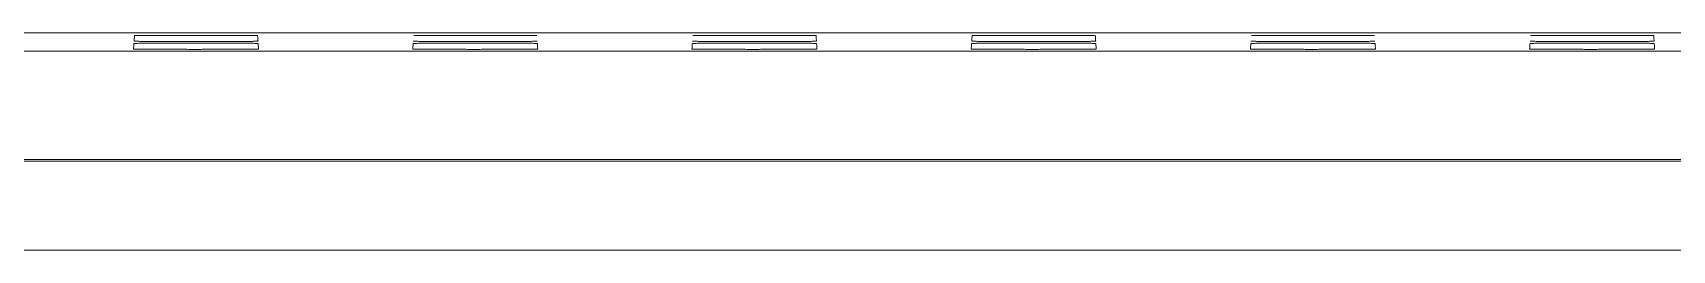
# Model space of a CAD drawing. Header units: millimetres. Extents: x -195 to 1349, y 148 to 750.
# Drawn here: x 1210.58 to 1237, y 305.44 to 308.95 of the extents above; entities that cross this region are included whole.
import ezdxf

# ---------------------------------------------------------------- set-up
doc = ezdxf.new("R2010")
doc.units = ezdxf.units.MM
doc.layers.add('4', color=7, linetype='CONTINUOUS', true_color=0xffffff)

msp = doc.modelspace()

# ---------------------------------------------------------------- linework, layer by layer
at = {"layer": '4', "color": 7, "linetype": 'Continuous', "lineweight": 18}
for p, q in [((1237.485, 308.649), (1175.44, 308.649)), ((1166.048, 306.874), (1246.876, 306.874)), ((1246.847, 306.903), (1166.078, 306.903)), ((1247.243, 305.438), (1165.682, 305.438))]:
    msp.add_line(p, q, dxfattribs=at)
for points, knots in [([(1175.639, 308.948), (1184.702, 308.948), (1193.764, 308.948), (1214.313, 308.948), (1225.799, 308.948), (1237.285, 308.948)], [0, 0, 0, 0, 0.441028, 0.441028, 1, 1, 1, 1]), ([(1212.214, 308.811), (1212.215, 308.824), (1212.216, 308.836), (1212.217, 308.857), (1212.218, 308.865), (1212.219, 308.883), (1212.22, 308.892), (1212.22, 308.901)], [0, 0, 0, 0, 0.406541, 0.406541, 0.703271, 0.703271, 1, 1, 1, 1]), ([(1212.22, 308.901), (1212.22, 308.901), (1212.227, 308.901), (1212.246, 308.902), (1212.253, 308.902), (1212.272, 308.902), (1212.283, 308.902), (1212.308, 308.903), (1212.336, 308.903), (1212.369, 308.903), (1212.396, 308.904), (1212.406, 308.904), (1212.425, 308.904), (1212.435, 308.904), (1212.466, 308.904), (1212.488, 308.904), (1212.557, 308.905), (1212.607, 308.905), (1212.674, 308.905), (1212.688, 308.905), (1212.716, 308.905), (1212.73, 308.905), (1212.773, 308.905), (1212.802, 308.905), (1212.862, 308.905), (1212.893, 308.906), (1212.939, 308.906), (1212.955, 308.906), (1212.986, 308.906), (1213.002, 308.906), (1213.05, 308.906), (1213.115, 308.906), (1213.179, 308.906), (1213.244, 308.906), (1213.276, 308.906), (1213.325, 308.906), (1213.341, 308.906), (1213.374, 308.906), (1213.454, 308.906), (1213.531, 308.906), (1213.606, 308.905), (1213.621, 308.905), (1213.65, 308.905), (1213.665, 308.905), (1213.708, 308.905), (1213.736, 308.905), (1213.817, 308.905), (1213.867, 308.905), (1213.925, 308.904), (1213.936, 308.904), (1213.958, 308.904), (1213.968, 308.904), (1213.999, 308.904), (1214.019, 308.904), (1214.055, 308.903), (1214.071, 308.903), (1214.102, 308.903), (1214.116, 308.903), (1214.141, 308.902), (1214.163, 308.902), (1214.179, 308.902), (1214.191, 308.901), (1214.196, 308.901), (1214.203, 308.901), (1214.204, 308.901), (1214.204, 308.901)], [0, 0, 0, 0, 0.0625, 0.0625, 0.09375, 0.09375, 0.125, 0.125, 0.15625, 0.1875, 0.1875, 0.203125, 0.203125, 0.21875, 0.21875, 0.25, 0.25, 0.3125, 0.3125, 0.328125, 0.328125, 0.34375, 0.34375, 0.375, 0.375, 0.40625, 0.40625, 0.421875, 0.421875, 0.4375, 0.4375, 0.46875, 0.5, 0.5, 0.53125, 0.53125, 0.546875, 0.546875, 0.5625, 0.625, 0.625, 0.640625, 0.640625, 0.65625, 0.65625, 0.6875, 0.6875, 0.75, 0.75, 0.765625, 0.765625, 0.78125, 0.78125, 0.8125, 0.8125, 0.84375, 0.84375, 0.875, 0.875, 0.90625, 0.9375, 0.9375, 0.96875, 0.96875, 1, 1, 1, 1]), ([(1214.211, 308.811), (1214.21, 308.824), (1214.209, 308.836), (1214.207, 308.857), (1214.207, 308.865), (1214.206, 308.883), (1214.205, 308.892), (1214.204, 308.901)], [0, 0, 0, 0, 0.406541, 0.406541, 0.703271, 0.703271, 1, 1, 1, 1]), ([(1216.72, 308.901), (1216.72, 308.901), (1216.727, 308.901), (1216.746, 308.902), (1216.753, 308.902), (1216.772, 308.902), (1216.783, 308.902), (1216.808, 308.903), (1216.836, 308.903), (1216.869, 308.903), (1216.896, 308.904), (1216.906, 308.904), (1216.925, 308.904), (1216.935, 308.904), (1216.966, 308.904), (1216.988, 308.904), (1217.057, 308.905), (1217.107, 308.905), (1217.174, 308.905), (1217.188, 308.905), (1217.216, 308.905), (1217.23, 308.905), (1217.273, 308.905), (1217.302, 308.905), (1217.362, 308.905), (1217.393, 308.906), (1217.439, 308.906), (1217.455, 308.906), (1217.486, 308.906), (1217.502, 308.906), (1217.55, 308.906), (1217.615, 308.906), (1217.679, 308.906), (1217.744, 308.906), (1217.776, 308.906), (1217.825, 308.906), (1217.841, 308.906), (1217.874, 308.906), (1217.954, 308.906), (1218.031, 308.906), (1218.106, 308.905), (1218.121, 308.905), (1218.15, 308.905), (1218.165, 308.905), (1218.208, 308.905), (1218.236, 308.905), (1218.317, 308.905), (1218.367, 308.905), (1218.425, 308.904), (1218.436, 308.904), (1218.458, 308.904), (1218.468, 308.904), (1218.499, 308.904), (1218.519, 308.904), (1218.555, 308.903), (1218.571, 308.903), (1218.602, 308.903), (1218.616, 308.903), (1218.641, 308.902), (1218.663, 308.902), (1218.679, 308.902), (1218.691, 308.901), (1218.696, 308.901), (1218.703, 308.901), (1218.704, 308.901), (1218.704, 308.901)], [0, 0, 0, 0, 0.0625, 0.0625, 0.09375, 0.09375, 0.125, 0.125, 0.15625, 0.1875, 0.1875, 0.203125, 0.203125, 0.21875, 0.21875, 0.25, 0.25, 0.3125, 0.3125, 0.328125, 0.328125, 0.34375, 0.34375, 0.375, 0.375, 0.40625, 0.40625, 0.421875, 0.421875, 0.4375, 0.4375, 0.46875, 0.5, 0.5, 0.53125, 0.53125, 0.546875, 0.546875, 0.5625, 0.625, 0.625, 0.640625, 0.640625, 0.65625, 0.65625, 0.6875, 0.6875, 0.75, 0.75, 0.765625, 0.765625, 0.78125, 0.78125, 0.8125, 0.8125, 0.84375, 0.84375, 0.875, 0.875, 0.90625, 0.9375, 0.9375, 0.96875, 0.96875, 1, 1, 1, 1]), ([(1221.22, 308.901), (1221.22, 308.901), (1221.227, 308.901), (1221.246, 308.902), (1221.253, 308.902), (1221.272, 308.902), (1221.283, 308.902), (1221.308, 308.903), (1221.336, 308.903), (1221.369, 308.903), (1221.396, 308.904), (1221.406, 308.904), (1221.425, 308.904), (1221.435, 308.904), (1221.466, 308.904), (1221.488, 308.904), (1221.557, 308.905), (1221.607, 308.905), (1221.674, 308.905), (1221.688, 308.905), (1221.716, 308.905), (1221.73, 308.905), (1221.773, 308.905), (1221.802, 308.905), (1221.862, 308.905), (1221.893, 308.906), (1221.939, 308.906), (1221.955, 308.906), (1221.986, 308.906), (1222.002, 308.906), (1222.05, 308.906), (1222.115, 308.906), (1222.179, 308.906), (1222.244, 308.906), (1222.276, 308.906), (1222.325, 308.906), (1222.341, 308.906), (1222.374, 308.906), (1222.454, 308.906), (1222.531, 308.906), (1222.606, 308.905), (1222.621, 308.905), (1222.65, 308.905), (1222.665, 308.905), (1222.708, 308.905), (1222.736, 308.905), (1222.817, 308.905), (1222.867, 308.905), (1222.925, 308.904), (1222.936, 308.904), (1222.958, 308.904), (1222.968, 308.904), (1222.999, 308.904), (1223.019, 308.904), (1223.055, 308.903), (1223.071, 308.903), (1223.102, 308.903), (1223.116, 308.903), (1223.141, 308.902), (1223.163, 308.902), (1223.179, 308.902), (1223.191, 308.901), (1223.196, 308.901), (1223.203, 308.901), (1223.204, 308.901), (1223.204, 308.901)], [0, 0, 0, 0, 0.0625, 0.0625, 0.09375, 0.09375, 0.125, 0.125, 0.15625, 0.1875, 0.1875, 0.203125, 0.203125, 0.21875, 0.21875, 0.25, 0.25, 0.3125, 0.3125, 0.328125, 0.328125, 0.34375, 0.34375, 0.375, 0.375, 0.40625, 0.40625, 0.421875, 0.421875, 0.4375, 0.4375, 0.46875, 0.5, 0.5, 0.53125, 0.53125, 0.546875, 0.546875, 0.5625, 0.625, 0.625, 0.640625, 0.640625, 0.65625, 0.65625, 0.6875, 0.6875, 0.75, 0.75, 0.765625, 0.765625, 0.78125, 0.78125, 0.8125, 0.8125, 0.84375, 0.84375, 0.875, 0.875, 0.90625, 0.9375, 0.9375, 0.96875, 0.96875, 1, 1, 1, 1]), ([(1223.211, 308.811), (1223.21, 308.824), (1223.209, 308.836), (1223.207, 308.857), (1223.207, 308.865), (1223.206, 308.883), (1223.205, 308.892), (1223.204, 308.901)], [0, 0, 0, 0, 0.406541, 0.406541, 0.703271, 0.703271, 1, 1, 1, 1]), ([(1225.714, 308.811), (1225.715, 308.824), (1225.716, 308.836), (1225.717, 308.857), (1225.718, 308.865), (1225.719, 308.883), (1225.72, 308.892), (1225.72, 308.901)], [0, 0, 0, 0, 0.406541, 0.406541, 0.703271, 0.703271, 1, 1, 1, 1]), ([(1225.72, 308.901), (1225.72, 308.901), (1225.727, 308.901), (1225.746, 308.902), (1225.753, 308.902), (1225.772, 308.902), (1225.783, 308.902), (1225.808, 308.903), (1225.836, 308.903), (1225.869, 308.903), (1225.896, 308.904), (1225.906, 308.904), (1225.925, 308.904), (1225.935, 308.904), (1225.966, 308.904), (1225.988, 308.904), (1226.057, 308.905), (1226.107, 308.905), (1226.174, 308.905), (1226.188, 308.905), (1226.216, 308.905), (1226.23, 308.905), (1226.273, 308.905), (1226.302, 308.905), (1226.362, 308.905), (1226.393, 308.906), (1226.439, 308.906), (1226.455, 308.906), (1226.486, 308.906), (1226.502, 308.906), (1226.55, 308.906), (1226.615, 308.906), (1226.679, 308.906), (1226.744, 308.906), (1226.776, 308.906), (1226.825, 308.906), (1226.841, 308.906), (1226.874, 308.906), (1226.954, 308.906), (1227.031, 308.906), (1227.106, 308.905), (1227.121, 308.905), (1227.15, 308.905), (1227.165, 308.905), (1227.208, 308.905), (1227.236, 308.905), (1227.317, 308.905), (1227.367, 308.905), (1227.425, 308.904), (1227.436, 308.904), (1227.458, 308.904), (1227.468, 308.904), (1227.499, 308.904), (1227.519, 308.904), (1227.555, 308.903), (1227.571, 308.903), (1227.602, 308.903), (1227.616, 308.903), (1227.641, 308.902), (1227.663, 308.902), (1227.679, 308.902), (1227.691, 308.901), (1227.696, 308.901), (1227.703, 308.901), (1227.704, 308.901), (1227.704, 308.901)], [0, 0, 0, 0, 0.0625, 0.0625, 0.09375, 0.09375, 0.125, 0.125, 0.15625, 0.1875, 0.1875, 0.203125, 0.203125, 0.21875, 0.21875, 0.25, 0.25, 0.3125, 0.3125, 0.328125, 0.328125, 0.34375, 0.34375, 0.375, 0.375, 0.40625, 0.40625, 0.421875, 0.421875, 0.4375, 0.4375, 0.46875, 0.5, 0.5, 0.53125, 0.53125, 0.546875, 0.546875, 0.5625, 0.625, 0.625, 0.640625, 0.640625, 0.65625, 0.65625, 0.6875, 0.6875, 0.75, 0.75, 0.765625, 0.765625, 0.78125, 0.78125, 0.8125, 0.8125, 0.84375, 0.84375, 0.875, 0.875, 0.90625, 0.9375, 0.9375, 0.96875, 0.96875, 1, 1, 1, 1]), ([(1227.711, 308.811), (1227.71, 308.824), (1227.709, 308.836), (1227.707, 308.857), (1227.707, 308.865), (1227.706, 308.883), (1227.705, 308.892), (1227.704, 308.901)], [0, 0, 0, 0, 0.406541, 0.406541, 0.703271, 0.703271, 1, 1, 1, 1]), ([(1230.22, 308.901), (1230.22, 308.901), (1230.227, 308.901), (1230.246, 308.902), (1230.253, 308.902), (1230.272, 308.902), (1230.283, 308.902), (1230.308, 308.903), (1230.336, 308.903), (1230.369, 308.903), (1230.396, 308.904), (1230.406, 308.904), (1230.425, 308.904), (1230.435, 308.904), (1230.466, 308.904), (1230.488, 308.904), (1230.557, 308.905), (1230.607, 308.905), (1230.674, 308.905), (1230.688, 308.905), (1230.716, 308.905), (1230.73, 308.905), (1230.773, 308.905), (1230.802, 308.905), (1230.862, 308.905), (1230.893, 308.906), (1230.939, 308.906), (1230.955, 308.906), (1230.986, 308.906), (1231.002, 308.906), (1231.05, 308.906), (1231.115, 308.906), (1231.179, 308.906), (1231.244, 308.906), (1231.276, 308.906), (1231.325, 308.906), (1231.341, 308.906), (1231.374, 308.906), (1231.454, 308.906), (1231.531, 308.906), (1231.606, 308.905), (1231.621, 308.905), (1231.65, 308.905), (1231.665, 308.905), (1231.708, 308.905), (1231.736, 308.905), (1231.817, 308.905), (1231.867, 308.905), (1231.925, 308.904), (1231.936, 308.904), (1231.958, 308.904), (1231.968, 308.904), (1231.999, 308.904), (1232.019, 308.904), (1232.055, 308.903), (1232.071, 308.903), (1232.102, 308.903), (1232.116, 308.903), (1232.141, 308.902), (1232.163, 308.902), (1232.179, 308.902), (1232.191, 308.901), (1232.196, 308.901), (1232.203, 308.901), (1232.204, 308.901), (1232.204, 308.901)], [0, 0, 0, 0, 0.0625, 0.0625, 0.09375, 0.09375, 0.125, 0.125, 0.15625, 0.1875, 0.1875, 0.203125, 0.203125, 0.21875, 0.21875, 0.25, 0.25, 0.3125, 0.3125, 0.328125, 0.328125, 0.34375, 0.34375, 0.375, 0.375, 0.40625, 0.40625, 0.421875, 0.421875, 0.4375, 0.4375, 0.46875, 0.5, 0.5, 0.53125, 0.53125, 0.546875, 0.546875, 0.5625, 0.625, 0.625, 0.640625, 0.640625, 0.65625, 0.65625, 0.6875, 0.6875, 0.75, 0.75, 0.765625, 0.765625, 0.78125, 0.78125, 0.8125, 0.8125, 0.84375, 0.84375, 0.875, 0.875, 0.90625, 0.9375, 0.9375, 0.96875, 0.96875, 1, 1, 1, 1]), ([(1234.72, 308.901), (1234.72, 308.901), (1234.727, 308.901), (1234.746, 308.902), (1234.753, 308.902), (1234.772, 308.902), (1234.783, 308.902), (1234.808, 308.903), (1234.836, 308.903), (1234.869, 308.903), (1234.896, 308.904), (1234.906, 308.904), (1234.925, 308.904), (1234.935, 308.904), (1234.966, 308.904), (1234.988, 308.904), (1235.057, 308.905), (1235.107, 308.905), (1235.174, 308.905), (1235.188, 308.905), (1235.216, 308.905), (1235.23, 308.905), (1235.273, 308.905), (1235.302, 308.905), (1235.362, 308.905), (1235.393, 308.906), (1235.439, 308.906), (1235.455, 308.906), (1235.486, 308.906), (1235.502, 308.906), (1235.55, 308.906), (1235.615, 308.906), (1235.679, 308.906), (1235.744, 308.906), (1235.776, 308.906), (1235.825, 308.906), (1235.841, 308.906), (1235.874, 308.906), (1235.954, 308.906), (1236.031, 308.906), (1236.106, 308.905), (1236.121, 308.905), (1236.15, 308.905), (1236.165, 308.905), (1236.208, 308.905), (1236.236, 308.905), (1236.317, 308.905), (1236.367, 308.905), (1236.425, 308.904), (1236.436, 308.904), (1236.458, 308.904), (1236.468, 308.904), (1236.499, 308.904), (1236.519, 308.904), (1236.555, 308.903), (1236.571, 308.903), (1236.602, 308.903), (1236.616, 308.903), (1236.641, 308.902), (1236.663, 308.902), (1236.679, 308.902), (1236.691, 308.901), (1236.696, 308.901), (1236.703, 308.901), (1236.704, 308.901), (1236.704, 308.901)], [0, 0, 0, 0, 0.0625, 0.0625, 0.09375, 0.09375, 0.125, 0.125, 0.15625, 0.1875, 0.1875, 0.203125, 0.203125, 0.21875, 0.21875, 0.25, 0.25, 0.3125, 0.3125, 0.328125, 0.328125, 0.34375, 0.34375, 0.375, 0.375, 0.40625, 0.40625, 0.421875, 0.421875, 0.4375, 0.4375, 0.46875, 0.5, 0.5, 0.53125, 0.53125, 0.546875, 0.546875, 0.5625, 0.625, 0.625, 0.640625, 0.640625, 0.65625, 0.65625, 0.6875, 0.6875, 0.75, 0.75, 0.765625, 0.765625, 0.78125, 0.78125, 0.8125, 0.8125, 0.84375, 0.84375, 0.875, 0.875, 0.90625, 0.9375, 0.9375, 0.96875, 0.96875, 1, 1, 1, 1]), ([(1236.711, 308.811), (1236.71, 308.824), (1236.709, 308.836), (1236.707, 308.857), (1236.707, 308.865), (1236.706, 308.883), (1236.705, 308.892), (1236.704, 308.901)], [0, 0, 0, 0, 0.406541, 0.406541, 0.703271, 0.703271, 1, 1, 1, 1]), ([(1212.205, 308.686), (1212.206, 308.699), (1212.207, 308.712), (1212.209, 308.735), (1212.209, 308.744), (1212.21, 308.76), (1212.211, 308.768), (1212.211, 308.775)], [0, 0, 0, 0, 0.448295, 0.448295, 0.75351, 0.75351, 1, 1, 1, 1]), ([(1214.219, 308.686), (1214.219, 308.685), (1214.213, 308.685), (1214.194, 308.685), (1214.186, 308.684), (1214.172, 308.684), (1214.166, 308.684), (1214.155, 308.684), (1214.149, 308.684), (1214.13, 308.684), (1214.102, 308.683), (1214.068, 308.683), (1214.041, 308.683), (1214.032, 308.683), (1214.012, 308.683), (1214.002, 308.682), (1213.97, 308.682), (1213.948, 308.682), (1213.878, 308.682), (1213.828, 308.682), (1213.759, 308.681), (1213.745, 308.681), (1213.716, 308.681), (1213.702, 308.681), (1213.658, 308.681), (1213.629, 308.681), (1213.568, 308.681), (1213.537, 308.681), (1213.49, 308.681), (1213.474, 308.681), (1213.442, 308.681), (1213.426, 308.681), (1213.377, 308.681), (1213.312, 308.68), (1213.246, 308.68), (1213.18, 308.68), (1213.147, 308.68), (1213.098, 308.68), (1213.081, 308.68), (1213.049, 308.681), (1212.967, 308.681), (1212.889, 308.681), (1212.813, 308.681), (1212.797, 308.681), (1212.767, 308.681), (1212.753, 308.681), (1212.709, 308.681), (1212.681, 308.681), (1212.599, 308.682), (1212.548, 308.682), (1212.489, 308.682), (1212.478, 308.682), (1212.455, 308.682), (1212.445, 308.682), (1212.413, 308.683), (1212.394, 308.683), (1212.357, 308.683), (1212.34, 308.683), (1212.309, 308.683), (1212.295, 308.684), (1212.269, 308.684), (1212.247, 308.684), (1212.231, 308.685), (1212.218, 308.685), (1212.213, 308.685), (1212.207, 308.685), (1212.205, 308.686), (1212.205, 308.686)], [0, 0, 0, 0, 0.0625, 0.0625, 0.09375, 0.09375, 0.109375, 0.109375, 0.125, 0.125, 0.15625, 0.1875, 0.1875, 0.203125, 0.203125, 0.21875, 0.21875, 0.25, 0.25, 0.3125, 0.3125, 0.328125, 0.328125, 0.34375, 0.34375, 0.375, 0.375, 0.40625, 0.40625, 0.421875, 0.421875, 0.4375, 0.4375, 0.46875, 0.5, 0.5, 0.53125, 0.53125, 0.546875, 0.546875, 0.5625, 0.625, 0.625, 0.640625, 0.640625, 0.65625, 0.65625, 0.6875, 0.6875, 0.75, 0.75, 0.765625, 0.765625, 0.78125, 0.78125, 0.8125, 0.8125, 0.84375, 0.84375, 0.875, 0.875, 0.90625, 0.9375, 0.9375, 0.96875, 0.96875, 1, 1, 1, 1]), ([(1212.211, 308.775), (1212.212, 308.775), (1212.218, 308.776), (1212.237, 308.776), (1212.245, 308.776), (1212.264, 308.777), (1212.275, 308.777), (1212.3, 308.777), (1212.328, 308.777), (1212.362, 308.778), (1212.389, 308.778), (1212.398, 308.778), (1212.418, 308.778), (1212.428, 308.778), (1212.46, 308.778), (1212.482, 308.778), (1212.551, 308.779), (1212.601, 308.779), (1212.669, 308.779), (1212.683, 308.779), (1212.712, 308.779), (1212.726, 308.779), (1212.769, 308.78), (1212.799, 308.78), (1212.859, 308.78), (1212.89, 308.78), (1212.937, 308.78), (1212.952, 308.78), (1212.984, 308.78), (1213.001, 308.78), (1213.049, 308.78), (1213.114, 308.78), (1213.179, 308.78), (1213.244, 308.78), (1213.277, 308.78), (1213.326, 308.78), (1213.342, 308.78), (1213.375, 308.78), (1213.456, 308.78), (1213.534, 308.78), (1213.609, 308.78), (1213.624, 308.78), (1213.654, 308.78), (1213.669, 308.78), (1213.713, 308.779), (1213.741, 308.779), (1213.822, 308.779), (1213.873, 308.779), (1213.931, 308.779), (1213.942, 308.778), (1213.964, 308.778), (1213.975, 308.778), (1214.006, 308.778), (1214.026, 308.778), (1214.062, 308.778), (1214.079, 308.778), (1214.11, 308.777), (1214.124, 308.777), (1214.149, 308.777), (1214.171, 308.776), (1214.187, 308.776), (1214.2, 308.776), (1214.205, 308.776), (1214.212, 308.775), (1214.213, 308.775), (1214.213, 308.775)], [0, 0, 0, 0, 0.0625, 0.0625, 0.09375, 0.09375, 0.125, 0.125, 0.15625, 0.1875, 0.1875, 0.203125, 0.203125, 0.21875, 0.21875, 0.25, 0.25, 0.3125, 0.3125, 0.328125, 0.328125, 0.34375, 0.34375, 0.375, 0.375, 0.40625, 0.40625, 0.421875, 0.421875, 0.4375, 0.4375, 0.46875, 0.5, 0.5, 0.53125, 0.53125, 0.546875, 0.546875, 0.5625, 0.625, 0.625, 0.640625, 0.640625, 0.65625, 0.65625, 0.6875, 0.6875, 0.75, 0.75, 0.765625, 0.765625, 0.78125, 0.78125, 0.8125, 0.8125, 0.84375, 0.84375, 0.875, 0.875, 0.90625, 0.9375, 0.9375, 0.96875, 0.96875, 1, 1, 1, 1]), ([(1214.211, 308.811), (1214.211, 308.811), (1214.204, 308.811), (1214.185, 308.81), (1214.177, 308.81), (1214.163, 308.81), (1214.158, 308.81), (1214.147, 308.81), (1214.141, 308.81), (1214.122, 308.809), (1214.094, 308.809), (1214.061, 308.809), (1214.034, 308.808), (1214.024, 308.808), (1214.005, 308.808), (1213.995, 308.808), (1213.963, 308.808), (1213.941, 308.808), (1213.872, 308.807), (1213.822, 308.807), (1213.754, 308.807), (1213.74, 308.807), (1213.712, 308.807), (1213.698, 308.807), (1213.654, 308.807), (1213.625, 308.807), (1213.565, 308.807), (1213.534, 308.806), (1213.487, 308.806), (1213.472, 308.806), (1213.44, 308.806), (1213.424, 308.806), (1213.375, 308.806), (1213.311, 308.806), (1213.246, 308.806), (1213.181, 308.806), (1213.148, 308.806), (1213.099, 308.806), (1213.083, 308.806), (1213.05, 308.806), (1212.969, 308.806), (1212.892, 308.806), (1212.816, 308.807), (1212.801, 308.807), (1212.771, 308.807), (1212.757, 308.807), (1212.713, 308.807), (1212.685, 308.807), (1212.604, 308.807), (1212.554, 308.807), (1212.495, 308.808), (1212.484, 308.808), (1212.462, 308.808), (1212.451, 308.808), (1212.42, 308.808), (1212.401, 308.808), (1212.365, 308.809), (1212.348, 308.809), (1212.317, 308.809), (1212.303, 308.809), (1212.278, 308.81), (1212.256, 308.81), (1212.24, 308.81), (1212.227, 308.811), (1212.222, 308.811), (1212.216, 308.811), (1212.214, 308.811), (1212.214, 308.811)], [0, 0, 0, 0, 0.0625, 0.0625, 0.09375, 0.09375, 0.109375, 0.109375, 0.125, 0.125, 0.15625, 0.1875, 0.1875, 0.203125, 0.203125, 0.21875, 0.21875, 0.25, 0.25, 0.3125, 0.3125, 0.328125, 0.328125, 0.34375, 0.34375, 0.375, 0.375, 0.40625, 0.40625, 0.421875, 0.421875, 0.4375, 0.4375, 0.46875, 0.5, 0.5, 0.53125, 0.53125, 0.546875, 0.546875, 0.5625, 0.625, 0.625, 0.640625, 0.640625, 0.65625, 0.65625, 0.6875, 0.6875, 0.75, 0.75, 0.765625, 0.765625, 0.78125, 0.78125, 0.8125, 0.8125, 0.84375, 0.84375, 0.875, 0.875, 0.90625, 0.9375, 0.9375, 0.96875, 0.96875, 1, 1, 1, 1]), ([(1214.219, 308.686), (1214.218, 308.699), (1214.218, 308.712), (1214.216, 308.735), (1214.215, 308.744), (1214.214, 308.76), (1214.214, 308.768), (1214.213, 308.775)], [0, 0, 0, 0, 0.448296, 0.448296, 0.75351, 0.75351, 1, 1, 1, 1]), ([(1216.705, 308.686), (1216.706, 308.699), (1216.707, 308.712), (1216.709, 308.735), (1216.709, 308.744), (1216.71, 308.76), (1216.711, 308.768), (1216.711, 308.775)], [0, 0, 0, 0, 0.448295, 0.448295, 0.75351, 0.75351, 1, 1, 1, 1]), ([(1218.719, 308.686), (1218.719, 308.685), (1218.713, 308.685), (1218.694, 308.685), (1218.686, 308.684), (1218.672, 308.684), (1218.666, 308.684), (1218.655, 308.684), (1218.649, 308.684), (1218.63, 308.684), (1218.602, 308.683), (1218.568, 308.683), (1218.541, 308.683), (1218.532, 308.683), (1218.512, 308.683), (1218.502, 308.682), (1218.47, 308.682), (1218.448, 308.682), (1218.378, 308.682), (1218.328, 308.682), (1218.259, 308.681), (1218.245, 308.681), (1218.216, 308.681), (1218.202, 308.681), (1218.158, 308.681), (1218.129, 308.681), (1218.068, 308.681), (1218.037, 308.681), (1217.99, 308.681), (1217.974, 308.681), (1217.942, 308.681), (1217.926, 308.681), (1217.877, 308.681), (1217.812, 308.68), (1217.746, 308.68), (1217.68, 308.68), (1217.647, 308.68), (1217.598, 308.68), (1217.581, 308.68), (1217.549, 308.681), (1217.467, 308.681), (1217.389, 308.681), (1217.313, 308.681), (1217.297, 308.681), (1217.267, 308.681), (1217.253, 308.681), (1217.209, 308.681), (1217.181, 308.681), (1217.099, 308.682), (1217.048, 308.682), (1216.989, 308.682), (1216.978, 308.682), (1216.955, 308.682), (1216.945, 308.682), (1216.913, 308.683), (1216.894, 308.683), (1216.857, 308.683), (1216.84, 308.683), (1216.809, 308.683), (1216.795, 308.684), (1216.769, 308.684), (1216.747, 308.684), (1216.731, 308.685), (1216.718, 308.685), (1216.713, 308.685), (1216.707, 308.685), (1216.705, 308.686), (1216.705, 308.686)], [0, 0, 0, 0, 0.0625, 0.0625, 0.09375, 0.09375, 0.109375, 0.109375, 0.125, 0.125, 0.15625, 0.1875, 0.1875, 0.203125, 0.203125, 0.21875, 0.21875, 0.25, 0.25, 0.3125, 0.3125, 0.328125, 0.328125, 0.34375, 0.34375, 0.375, 0.375, 0.40625, 0.40625, 0.421875, 0.421875, 0.4375, 0.4375, 0.46875, 0.5, 0.5, 0.53125, 0.53125, 0.546875, 0.546875, 0.5625, 0.625, 0.625, 0.640625, 0.640625, 0.65625, 0.65625, 0.6875, 0.6875, 0.75, 0.75, 0.765625, 0.765625, 0.78125, 0.78125, 0.8125, 0.8125, 0.84375, 0.84375, 0.875, 0.875, 0.90625, 0.9375, 0.9375, 0.96875, 0.96875, 1, 1, 1, 1]), ([(1216.711, 308.775), (1216.712, 308.775), (1216.718, 308.776), (1216.737, 308.776), (1216.745, 308.776), (1216.764, 308.777), (1216.775, 308.777), (1216.8, 308.777), (1216.828, 308.777), (1216.862, 308.778), (1216.889, 308.778), (1216.898, 308.778), (1216.918, 308.778), (1216.928, 308.778), (1216.96, 308.778), (1216.982, 308.778), (1217.051, 308.779), (1217.101, 308.779), (1217.169, 308.779), (1217.183, 308.779), (1217.212, 308.779), (1217.226, 308.779), (1217.269, 308.78), (1217.299, 308.78), (1217.359, 308.78), (1217.39, 308.78), (1217.437, 308.78), (1217.452, 308.78), (1217.484, 308.78), (1217.501, 308.78), (1217.549, 308.78), (1217.614, 308.78), (1217.679, 308.78), (1217.744, 308.78), (1217.777, 308.78), (1217.826, 308.78), (1217.842, 308.78), (1217.875, 308.78), (1217.956, 308.78), (1218.034, 308.78), (1218.109, 308.78), (1218.124, 308.78), (1218.154, 308.78), (1218.169, 308.78), (1218.213, 308.779), (1218.241, 308.779), (1218.322, 308.779), (1218.373, 308.779), (1218.431, 308.779), (1218.442, 308.778), (1218.464, 308.778), (1218.475, 308.778), (1218.506, 308.778), (1218.526, 308.778), (1218.562, 308.778), (1218.579, 308.778), (1218.61, 308.777), (1218.624, 308.777), (1218.649, 308.777), (1218.671, 308.776), (1218.687, 308.776), (1218.7, 308.776), (1218.705, 308.776), (1218.712, 308.775), (1218.713, 308.775), (1218.713, 308.775)], [0, 0, 0, 0, 0.0625, 0.0625, 0.09375, 0.09375, 0.125, 0.125, 0.15625, 0.1875, 0.1875, 0.203125, 0.203125, 0.21875, 0.21875, 0.25, 0.25, 0.3125, 0.3125, 0.328125, 0.328125, 0.34375, 0.34375, 0.375, 0.375, 0.40625, 0.40625, 0.421875, 0.421875, 0.4375, 0.4375, 0.46875, 0.5, 0.5, 0.53125, 0.53125, 0.546875, 0.546875, 0.5625, 0.625, 0.625, 0.640625, 0.640625, 0.65625, 0.65625, 0.6875, 0.6875, 0.75, 0.75, 0.765625, 0.765625, 0.78125, 0.78125, 0.8125, 0.8125, 0.84375, 0.84375, 0.875, 0.875, 0.90625, 0.9375, 0.9375, 0.96875, 0.96875, 1, 1, 1, 1]), ([(1218.711, 308.811), (1218.711, 308.811), (1218.704, 308.811), (1218.685, 308.81), (1218.677, 308.81), (1218.663, 308.81), (1218.658, 308.81), (1218.647, 308.81), (1218.641, 308.81), (1218.622, 308.809), (1218.594, 308.809), (1218.561, 308.809), (1218.534, 308.808), (1218.524, 308.808), (1218.505, 308.808), (1218.495, 308.808), (1218.463, 308.808), (1218.441, 308.808), (1218.372, 308.807), (1218.322, 308.807), (1218.254, 308.807), (1218.24, 308.807), (1218.212, 308.807), (1218.198, 308.807), (1218.154, 308.807), (1218.125, 308.807), (1218.065, 308.807), (1218.034, 308.806), (1217.987, 308.806), (1217.972, 308.806), (1217.94, 308.806), (1217.924, 308.806), (1217.875, 308.806), (1217.811, 308.806), (1217.746, 308.806), (1217.681, 308.806), (1217.648, 308.806), (1217.599, 308.806), (1217.583, 308.806), (1217.55, 308.806), (1217.469, 308.806), (1217.392, 308.806), (1217.316, 308.807), (1217.301, 308.807), (1217.271, 308.807), (1217.257, 308.807), (1217.213, 308.807), (1217.185, 308.807), (1217.104, 308.807), (1217.054, 308.807), (1216.995, 308.808), (1216.984, 308.808), (1216.962, 308.808), (1216.951, 308.808), (1216.92, 308.808), (1216.901, 308.808), (1216.865, 308.809), (1216.848, 308.809), (1216.817, 308.809), (1216.803, 308.809), (1216.778, 308.81), (1216.756, 308.81), (1216.74, 308.81), (1216.727, 308.811), (1216.722, 308.811), (1216.716, 308.811), (1216.714, 308.811), (1216.714, 308.811)], [0, 0, 0, 0, 0.0625, 0.0625, 0.09375, 0.09375, 0.109375, 0.109375, 0.125, 0.125, 0.15625, 0.1875, 0.1875, 0.203125, 0.203125, 0.21875, 0.21875, 0.25, 0.25, 0.3125, 0.3125, 0.328125, 0.328125, 0.34375, 0.34375, 0.375, 0.375, 0.40625, 0.40625, 0.421875, 0.421875, 0.4375, 0.4375, 0.46875, 0.5, 0.5, 0.53125, 0.53125, 0.546875, 0.546875, 0.5625, 0.625, 0.625, 0.640625, 0.640625, 0.65625, 0.65625, 0.6875, 0.6875, 0.75, 0.75, 0.765625, 0.765625, 0.78125, 0.78125, 0.8125, 0.8125, 0.84375, 0.84375, 0.875, 0.875, 0.90625, 0.9375, 0.9375, 0.96875, 0.96875, 1, 1, 1, 1]), ([(1218.719, 308.686), (1218.718, 308.699), (1218.718, 308.712), (1218.716, 308.735), (1218.715, 308.744), (1218.714, 308.76), (1218.714, 308.768), (1218.713, 308.775)], [0, 0, 0, 0, 0.448296, 0.448296, 0.75351, 0.75351, 1, 1, 1, 1]), ([(1221.205, 308.686), (1221.206, 308.699), (1221.207, 308.712), (1221.209, 308.735), (1221.209, 308.744), (1221.21, 308.76), (1221.211, 308.768), (1221.211, 308.775)], [0, 0, 0, 0, 0.448295, 0.448295, 0.75351, 0.75351, 1, 1, 1, 1]), ([(1223.219, 308.686), (1223.219, 308.685), (1223.213, 308.685), (1223.194, 308.685), (1223.186, 308.684), (1223.172, 308.684), (1223.166, 308.684), (1223.155, 308.684), (1223.149, 308.684), (1223.13, 308.684), (1223.102, 308.683), (1223.068, 308.683), (1223.041, 308.683), (1223.032, 308.683), (1223.012, 308.683), (1223.002, 308.682), (1222.97, 308.682), (1222.948, 308.682), (1222.878, 308.682), (1222.828, 308.682), (1222.759, 308.681), (1222.745, 308.681), (1222.716, 308.681), (1222.702, 308.681), (1222.658, 308.681), (1222.629, 308.681), (1222.568, 308.681), (1222.537, 308.681), (1222.49, 308.681), (1222.474, 308.681), (1222.442, 308.681), (1222.426, 308.681), (1222.377, 308.681), (1222.312, 308.68), (1222.246, 308.68), (1222.18, 308.68), (1222.147, 308.68), (1222.098, 308.68), (1222.081, 308.68), (1222.049, 308.681), (1221.967, 308.681), (1221.889, 308.681), (1221.813, 308.681), (1221.797, 308.681), (1221.767, 308.681), (1221.753, 308.681), (1221.709, 308.681), (1221.681, 308.681), (1221.599, 308.682), (1221.548, 308.682), (1221.489, 308.682), (1221.478, 308.682), (1221.455, 308.682), (1221.445, 308.682), (1221.413, 308.683), (1221.394, 308.683), (1221.357, 308.683), (1221.34, 308.683), (1221.309, 308.683), (1221.295, 308.684), (1221.269, 308.684), (1221.247, 308.684), (1221.231, 308.685), (1221.218, 308.685), (1221.213, 308.685), (1221.207, 308.685), (1221.205, 308.686), (1221.205, 308.686)], [0, 0, 0, 0, 0.0625, 0.0625, 0.09375, 0.09375, 0.109375, 0.109375, 0.125, 0.125, 0.15625, 0.1875, 0.1875, 0.203125, 0.203125, 0.21875, 0.21875, 0.25, 0.25, 0.3125, 0.3125, 0.328125, 0.328125, 0.34375, 0.34375, 0.375, 0.375, 0.40625, 0.40625, 0.421875, 0.421875, 0.4375, 0.4375, 0.46875, 0.5, 0.5, 0.53125, 0.53125, 0.546875, 0.546875, 0.5625, 0.625, 0.625, 0.640625, 0.640625, 0.65625, 0.65625, 0.6875, 0.6875, 0.75, 0.75, 0.765625, 0.765625, 0.78125, 0.78125, 0.8125, 0.8125, 0.84375, 0.84375, 0.875, 0.875, 0.90625, 0.9375, 0.9375, 0.96875, 0.96875, 1, 1, 1, 1]), ([(1221.211, 308.775), (1221.212, 308.775), (1221.218, 308.776), (1221.237, 308.776), (1221.245, 308.776), (1221.264, 308.777), (1221.275, 308.777), (1221.3, 308.777), (1221.328, 308.777), (1221.362, 308.778), (1221.389, 308.778), (1221.398, 308.778), (1221.418, 308.778), (1221.428, 308.778), (1221.46, 308.778), (1221.482, 308.778), (1221.551, 308.779), (1221.601, 308.779), (1221.669, 308.779), (1221.683, 308.779), (1221.712, 308.779), (1221.726, 308.779), (1221.769, 308.78), (1221.799, 308.78), (1221.859, 308.78), (1221.89, 308.78), (1221.937, 308.78), (1221.952, 308.78), (1221.984, 308.78), (1222.001, 308.78), (1222.049, 308.78), (1222.114, 308.78), (1222.179, 308.78), (1222.244, 308.78), (1222.277, 308.78), (1222.326, 308.78), (1222.342, 308.78), (1222.375, 308.78), (1222.456, 308.78), (1222.534, 308.78), (1222.609, 308.78), (1222.624, 308.78), (1222.654, 308.78), (1222.669, 308.78), (1222.713, 308.779), (1222.741, 308.779), (1222.822, 308.779), (1222.873, 308.779), (1222.931, 308.779), (1222.942, 308.778), (1222.964, 308.778), (1222.975, 308.778), (1223.006, 308.778), (1223.026, 308.778), (1223.062, 308.778), (1223.079, 308.778), (1223.11, 308.777), (1223.124, 308.777), (1223.149, 308.777), (1223.171, 308.776), (1223.187, 308.776), (1223.2, 308.776), (1223.205, 308.776), (1223.212, 308.775), (1223.213, 308.775), (1223.213, 308.775)], [0, 0, 0, 0, 0.0625, 0.0625, 0.09375, 0.09375, 0.125, 0.125, 0.15625, 0.1875, 0.1875, 0.203125, 0.203125, 0.21875, 0.21875, 0.25, 0.25, 0.3125, 0.3125, 0.328125, 0.328125, 0.34375, 0.34375, 0.375, 0.375, 0.40625, 0.40625, 0.421875, 0.421875, 0.4375, 0.4375, 0.46875, 0.5, 0.5, 0.53125, 0.53125, 0.546875, 0.546875, 0.5625, 0.625, 0.625, 0.640625, 0.640625, 0.65625, 0.65625, 0.6875, 0.6875, 0.75, 0.75, 0.765625, 0.765625, 0.78125, 0.78125, 0.8125, 0.8125, 0.84375, 0.84375, 0.875, 0.875, 0.90625, 0.9375, 0.9375, 0.96875, 0.96875, 1, 1, 1, 1]), ([(1223.211, 308.811), (1223.211, 308.811), (1223.204, 308.811), (1223.185, 308.81), (1223.177, 308.81), (1223.163, 308.81), (1223.158, 308.81), (1223.147, 308.81), (1223.141, 308.81), (1223.122, 308.809), (1223.094, 308.809), (1223.061, 308.809), (1223.034, 308.808), (1223.024, 308.808), (1223.005, 308.808), (1222.995, 308.808), (1222.963, 308.808), (1222.941, 308.808), (1222.872, 308.807), (1222.822, 308.807), (1222.754, 308.807), (1222.74, 308.807), (1222.712, 308.807), (1222.698, 308.807), (1222.654, 308.807), (1222.625, 308.807), (1222.565, 308.807), (1222.534, 308.806), (1222.487, 308.806), (1222.472, 308.806), (1222.44, 308.806), (1222.424, 308.806), (1222.375, 308.806), (1222.311, 308.806), (1222.246, 308.806), (1222.181, 308.806), (1222.148, 308.806), (1222.099, 308.806), (1222.083, 308.806), (1222.05, 308.806), (1221.969, 308.806), (1221.892, 308.806), (1221.816, 308.807), (1221.801, 308.807), (1221.771, 308.807), (1221.757, 308.807), (1221.713, 308.807), (1221.685, 308.807), (1221.604, 308.807), (1221.554, 308.807), (1221.495, 308.808), (1221.484, 308.808), (1221.462, 308.808), (1221.451, 308.808), (1221.42, 308.808), (1221.401, 308.808), (1221.365, 308.809), (1221.348, 308.809), (1221.317, 308.809), (1221.303, 308.809), (1221.278, 308.81), (1221.256, 308.81), (1221.24, 308.81), (1221.227, 308.811), (1221.222, 308.811), (1221.216, 308.811), (1221.214, 308.811), (1221.214, 308.811)], [0, 0, 0, 0, 0.0625, 0.0625, 0.09375, 0.09375, 0.109375, 0.109375, 0.125, 0.125, 0.15625, 0.1875, 0.1875, 0.203125, 0.203125, 0.21875, 0.21875, 0.25, 0.25, 0.3125, 0.3125, 0.328125, 0.328125, 0.34375, 0.34375, 0.375, 0.375, 0.40625, 0.40625, 0.421875, 0.421875, 0.4375, 0.4375, 0.46875, 0.5, 0.5, 0.53125, 0.53125, 0.546875, 0.546875, 0.5625, 0.625, 0.625, 0.640625, 0.640625, 0.65625, 0.65625, 0.6875, 0.6875, 0.75, 0.75, 0.765625, 0.765625, 0.78125, 0.78125, 0.8125, 0.8125, 0.84375, 0.84375, 0.875, 0.875, 0.90625, 0.9375, 0.9375, 0.96875, 0.96875, 1, 1, 1, 1]), ([(1223.219, 308.686), (1223.218, 308.699), (1223.218, 308.712), (1223.216, 308.735), (1223.215, 308.744), (1223.214, 308.76), (1223.214, 308.768), (1223.213, 308.775)], [0, 0, 0, 0, 0.448296, 0.448296, 0.75351, 0.75351, 1, 1, 1, 1]), ([(1225.705, 308.686), (1225.706, 308.699), (1225.707, 308.712), (1225.709, 308.735), (1225.709, 308.744), (1225.71, 308.76), (1225.711, 308.768), (1225.711, 308.775)], [0, 0, 0, 0, 0.448295, 0.448295, 0.75351, 0.75351, 1, 1, 1, 1]), ([(1227.719, 308.686), (1227.719, 308.685), (1227.713, 308.685), (1227.694, 308.685), (1227.686, 308.684), (1227.672, 308.684), (1227.666, 308.684), (1227.655, 308.684), (1227.649, 308.684), (1227.63, 308.684), (1227.602, 308.683), (1227.568, 308.683), (1227.541, 308.683), (1227.532, 308.683), (1227.512, 308.683), (1227.502, 308.682), (1227.47, 308.682), (1227.448, 308.682), (1227.378, 308.682), (1227.328, 308.682), (1227.259, 308.681), (1227.245, 308.681), (1227.216, 308.681), (1227.202, 308.681), (1227.158, 308.681), (1227.129, 308.681), (1227.068, 308.681), (1227.037, 308.681), (1226.99, 308.681), (1226.974, 308.681), (1226.942, 308.681), (1226.926, 308.681), (1226.877, 308.681), (1226.812, 308.68), (1226.746, 308.68), (1226.68, 308.68), (1226.647, 308.68), (1226.598, 308.68), (1226.581, 308.68), (1226.549, 308.681), (1226.467, 308.681), (1226.389, 308.681), (1226.313, 308.681), (1226.297, 308.681), (1226.267, 308.681), (1226.253, 308.681), (1226.209, 308.681), (1226.181, 308.681), (1226.099, 308.682), (1226.048, 308.682), (1225.989, 308.682), (1225.978, 308.682), (1225.955, 308.682), (1225.945, 308.682), (1225.913, 308.683), (1225.894, 308.683), (1225.857, 308.683), (1225.84, 308.683), (1225.809, 308.683), (1225.795, 308.684), (1225.769, 308.684), (1225.747, 308.684), (1225.731, 308.685), (1225.718, 308.685), (1225.713, 308.685), (1225.707, 308.685), (1225.705, 308.686), (1225.705, 308.686)], [0, 0, 0, 0, 0.0625, 0.0625, 0.09375, 0.09375, 0.109375, 0.109375, 0.125, 0.125, 0.15625, 0.1875, 0.1875, 0.203125, 0.203125, 0.21875, 0.21875, 0.25, 0.25, 0.3125, 0.3125, 0.328125, 0.328125, 0.34375, 0.34375, 0.375, 0.375, 0.40625, 0.40625, 0.421875, 0.421875, 0.4375, 0.4375, 0.46875, 0.5, 0.5, 0.53125, 0.53125, 0.546875, 0.546875, 0.5625, 0.625, 0.625, 0.640625, 0.640625, 0.65625, 0.65625, 0.6875, 0.6875, 0.75, 0.75, 0.765625, 0.765625, 0.78125, 0.78125, 0.8125, 0.8125, 0.84375, 0.84375, 0.875, 0.875, 0.90625, 0.9375, 0.9375, 0.96875, 0.96875, 1, 1, 1, 1]), ([(1225.711, 308.775), (1225.712, 308.775), (1225.718, 308.776), (1225.737, 308.776), (1225.745, 308.776), (1225.764, 308.777), (1225.775, 308.777), (1225.8, 308.777), (1225.828, 308.777), (1225.862, 308.778), (1225.889, 308.778), (1225.898, 308.778), (1225.918, 308.778), (1225.928, 308.778), (1225.96, 308.778), (1225.982, 308.778), (1226.051, 308.779), (1226.101, 308.779), (1226.169, 308.779), (1226.183, 308.779), (1226.212, 308.779), (1226.226, 308.779), (1226.269, 308.78), (1226.299, 308.78), (1226.359, 308.78), (1226.39, 308.78), (1226.437, 308.78), (1226.452, 308.78), (1226.484, 308.78), (1226.501, 308.78), (1226.549, 308.78), (1226.614, 308.78), (1226.679, 308.78), (1226.744, 308.78), (1226.777, 308.78), (1226.826, 308.78), (1226.842, 308.78), (1226.875, 308.78), (1226.956, 308.78), (1227.034, 308.78), (1227.109, 308.78), (1227.124, 308.78), (1227.154, 308.78), (1227.169, 308.78), (1227.213, 308.779), (1227.241, 308.779), (1227.322, 308.779), (1227.373, 308.779), (1227.431, 308.779), (1227.442, 308.778), (1227.464, 308.778), (1227.475, 308.778), (1227.506, 308.778), (1227.526, 308.778), (1227.562, 308.778), (1227.579, 308.778), (1227.61, 308.777), (1227.624, 308.777), (1227.649, 308.777), (1227.671, 308.776), (1227.687, 308.776), (1227.7, 308.776), (1227.705, 308.776), (1227.712, 308.775), (1227.713, 308.775), (1227.713, 308.775)], [0, 0, 0, 0, 0.0625, 0.0625, 0.09375, 0.09375, 0.125, 0.125, 0.15625, 0.1875, 0.1875, 0.203125, 0.203125, 0.21875, 0.21875, 0.25, 0.25, 0.3125, 0.3125, 0.328125, 0.328125, 0.34375, 0.34375, 0.375, 0.375, 0.40625, 0.40625, 0.421875, 0.421875, 0.4375, 0.4375, 0.46875, 0.5, 0.5, 0.53125, 0.53125, 0.546875, 0.546875, 0.5625, 0.625, 0.625, 0.640625, 0.640625, 0.65625, 0.65625, 0.6875, 0.6875, 0.75, 0.75, 0.765625, 0.765625, 0.78125, 0.78125, 0.8125, 0.8125, 0.84375, 0.84375, 0.875, 0.875, 0.90625, 0.9375, 0.9375, 0.96875, 0.96875, 1, 1, 1, 1]), ([(1227.711, 308.811), (1227.711, 308.811), (1227.704, 308.811), (1227.685, 308.81), (1227.677, 308.81), (1227.663, 308.81), (1227.658, 308.81), (1227.647, 308.81), (1227.641, 308.81), (1227.622, 308.809), (1227.594, 308.809), (1227.561, 308.809), (1227.534, 308.808), (1227.524, 308.808), (1227.505, 308.808), (1227.495, 308.808), (1227.463, 308.808), (1227.441, 308.808), (1227.372, 308.807), (1227.322, 308.807), (1227.254, 308.807), (1227.24, 308.807), (1227.212, 308.807), (1227.198, 308.807), (1227.154, 308.807), (1227.125, 308.807), (1227.065, 308.807), (1227.034, 308.806), (1226.987, 308.806), (1226.972, 308.806), (1226.94, 308.806), (1226.924, 308.806), (1226.875, 308.806), (1226.811, 308.806), (1226.746, 308.806), (1226.681, 308.806), (1226.648, 308.806), (1226.599, 308.806), (1226.583, 308.806), (1226.55, 308.806), (1226.469, 308.806), (1226.392, 308.806), (1226.316, 308.807), (1226.301, 308.807), (1226.271, 308.807), (1226.257, 308.807), (1226.213, 308.807), (1226.185, 308.807), (1226.104, 308.807), (1226.054, 308.807), (1225.995, 308.808), (1225.984, 308.808), (1225.962, 308.808), (1225.951, 308.808), (1225.92, 308.808), (1225.901, 308.808), (1225.865, 308.809), (1225.848, 308.809), (1225.817, 308.809), (1225.803, 308.809), (1225.778, 308.81), (1225.756, 308.81), (1225.74, 308.81), (1225.727, 308.811), (1225.722, 308.811), (1225.716, 308.811), (1225.714, 308.811), (1225.714, 308.811)], [0, 0, 0, 0, 0.0625, 0.0625, 0.09375, 0.09375, 0.109375, 0.109375, 0.125, 0.125, 0.15625, 0.1875, 0.1875, 0.203125, 0.203125, 0.21875, 0.21875, 0.25, 0.25, 0.3125, 0.3125, 0.328125, 0.328125, 0.34375, 0.34375, 0.375, 0.375, 0.40625, 0.40625, 0.421875, 0.421875, 0.4375, 0.4375, 0.46875, 0.5, 0.5, 0.53125, 0.53125, 0.546875, 0.546875, 0.5625, 0.625, 0.625, 0.640625, 0.640625, 0.65625, 0.65625, 0.6875, 0.6875, 0.75, 0.75, 0.765625, 0.765625, 0.78125, 0.78125, 0.8125, 0.8125, 0.84375, 0.84375, 0.875, 0.875, 0.90625, 0.9375, 0.9375, 0.96875, 0.96875, 1, 1, 1, 1]), ([(1227.719, 308.686), (1227.718, 308.699), (1227.718, 308.712), (1227.716, 308.735), (1227.715, 308.744), (1227.714, 308.76), (1227.714, 308.768), (1227.713, 308.775)], [0, 0, 0, 0, 0.448296, 0.448296, 0.75351, 0.75351, 1, 1, 1, 1]), ([(1230.205, 308.686), (1230.206, 308.699), (1230.207, 308.712), (1230.209, 308.735), (1230.209, 308.744), (1230.21, 308.76), (1230.211, 308.768), (1230.211, 308.775)], [0, 0, 0, 0, 0.448295, 0.448295, 0.75351, 0.75351, 1, 1, 1, 1]), ([(1232.219, 308.686), (1232.219, 308.685), (1232.213, 308.685), (1232.194, 308.685), (1232.186, 308.684), (1232.172, 308.684), (1232.166, 308.684), (1232.155, 308.684), (1232.149, 308.684), (1232.13, 308.684), (1232.102, 308.683), (1232.068, 308.683), (1232.041, 308.683), (1232.032, 308.683), (1232.012, 308.683), (1232.002, 308.682), (1231.97, 308.682), (1231.948, 308.682), (1231.878, 308.682), (1231.828, 308.682), (1231.759, 308.681), (1231.745, 308.681), (1231.716, 308.681), (1231.702, 308.681), (1231.658, 308.681), (1231.629, 308.681), (1231.568, 308.681), (1231.537, 308.681), (1231.49, 308.681), (1231.474, 308.681), (1231.442, 308.681), (1231.426, 308.681), (1231.377, 308.681), (1231.312, 308.68), (1231.246, 308.68), (1231.18, 308.68), (1231.147, 308.68), (1231.098, 308.68), (1231.081, 308.68), (1231.049, 308.681), (1230.967, 308.681), (1230.889, 308.681), (1230.813, 308.681), (1230.797, 308.681), (1230.767, 308.681), (1230.753, 308.681), (1230.709, 308.681), (1230.681, 308.681), (1230.599, 308.682), (1230.548, 308.682), (1230.489, 308.682), (1230.478, 308.682), (1230.455, 308.682), (1230.445, 308.682), (1230.413, 308.683), (1230.394, 308.683), (1230.357, 308.683), (1230.34, 308.683), (1230.309, 308.683), (1230.295, 308.684), (1230.269, 308.684), (1230.247, 308.684), (1230.231, 308.685), (1230.218, 308.685), (1230.213, 308.685), (1230.207, 308.685), (1230.205, 308.686), (1230.205, 308.686)], [0, 0, 0, 0, 0.0625, 0.0625, 0.09375, 0.09375, 0.109375, 0.109375, 0.125, 0.125, 0.15625, 0.1875, 0.1875, 0.203125, 0.203125, 0.21875, 0.21875, 0.25, 0.25, 0.3125, 0.3125, 0.328125, 0.328125, 0.34375, 0.34375, 0.375, 0.375, 0.40625, 0.40625, 0.421875, 0.421875, 0.4375, 0.4375, 0.46875, 0.5, 0.5, 0.53125, 0.53125, 0.546875, 0.546875, 0.5625, 0.625, 0.625, 0.640625, 0.640625, 0.65625, 0.65625, 0.6875, 0.6875, 0.75, 0.75, 0.765625, 0.765625, 0.78125, 0.78125, 0.8125, 0.8125, 0.84375, 0.84375, 0.875, 0.875, 0.90625, 0.9375, 0.9375, 0.96875, 0.96875, 1, 1, 1, 1]), ([(1230.211, 308.775), (1230.212, 308.775), (1230.218, 308.776), (1230.237, 308.776), (1230.245, 308.776), (1230.264, 308.777), (1230.275, 308.777), (1230.3, 308.777), (1230.328, 308.777), (1230.362, 308.778), (1230.389, 308.778), (1230.398, 308.778), (1230.418, 308.778), (1230.428, 308.778), (1230.46, 308.778), (1230.482, 308.778), (1230.551, 308.779), (1230.601, 308.779), (1230.669, 308.779), (1230.683, 308.779), (1230.712, 308.779), (1230.726, 308.779), (1230.769, 308.78), (1230.799, 308.78), (1230.859, 308.78), (1230.89, 308.78), (1230.937, 308.78), (1230.952, 308.78), (1230.984, 308.78), (1231.001, 308.78), (1231.049, 308.78), (1231.114, 308.78), (1231.179, 308.78), (1231.244, 308.78), (1231.277, 308.78), (1231.326, 308.78), (1231.342, 308.78), (1231.375, 308.78), (1231.456, 308.78), (1231.534, 308.78), (1231.609, 308.78), (1231.624, 308.78), (1231.654, 308.78), (1231.669, 308.78), (1231.713, 308.779), (1231.741, 308.779), (1231.822, 308.779), (1231.873, 308.779), (1231.931, 308.779), (1231.942, 308.778), (1231.964, 308.778), (1231.975, 308.778), (1232.006, 308.778), (1232.026, 308.778), (1232.062, 308.778), (1232.079, 308.778), (1232.11, 308.777), (1232.124, 308.777), (1232.149, 308.777), (1232.171, 308.776), (1232.187, 308.776), (1232.2, 308.776), (1232.205, 308.776), (1232.212, 308.775), (1232.213, 308.775), (1232.213, 308.775)], [0, 0, 0, 0, 0.0625, 0.0625, 0.09375, 0.09375, 0.125, 0.125, 0.15625, 0.1875, 0.1875, 0.203125, 0.203125, 0.21875, 0.21875, 0.25, 0.25, 0.3125, 0.3125, 0.328125, 0.328125, 0.34375, 0.34375, 0.375, 0.375, 0.40625, 0.40625, 0.421875, 0.421875, 0.4375, 0.4375, 0.46875, 0.5, 0.5, 0.53125, 0.53125, 0.546875, 0.546875, 0.5625, 0.625, 0.625, 0.640625, 0.640625, 0.65625, 0.65625, 0.6875, 0.6875, 0.75, 0.75, 0.765625, 0.765625, 0.78125, 0.78125, 0.8125, 0.8125, 0.84375, 0.84375, 0.875, 0.875, 0.90625, 0.9375, 0.9375, 0.96875, 0.96875, 1, 1, 1, 1]), ([(1232.211, 308.811), (1232.211, 308.811), (1232.204, 308.811), (1232.185, 308.81), (1232.177, 308.81), (1232.163, 308.81), (1232.158, 308.81), (1232.147, 308.81), (1232.141, 308.81), (1232.122, 308.809), (1232.094, 308.809), (1232.061, 308.809), (1232.034, 308.808), (1232.024, 308.808), (1232.005, 308.808), (1231.995, 308.808), (1231.963, 308.808), (1231.941, 308.808), (1231.872, 308.807), (1231.822, 308.807), (1231.754, 308.807), (1231.74, 308.807), (1231.712, 308.807), (1231.698, 308.807), (1231.654, 308.807), (1231.625, 308.807), (1231.565, 308.807), (1231.534, 308.806), (1231.487, 308.806), (1231.472, 308.806), (1231.44, 308.806), (1231.424, 308.806), (1231.375, 308.806), (1231.311, 308.806), (1231.246, 308.806), (1231.181, 308.806), (1231.148, 308.806), (1231.099, 308.806), (1231.083, 308.806), (1231.05, 308.806), (1230.969, 308.806), (1230.892, 308.806), (1230.816, 308.807), (1230.801, 308.807), (1230.771, 308.807), (1230.757, 308.807), (1230.713, 308.807), (1230.685, 308.807), (1230.604, 308.807), (1230.554, 308.807), (1230.495, 308.808), (1230.484, 308.808), (1230.462, 308.808), (1230.451, 308.808), (1230.42, 308.808), (1230.401, 308.808), (1230.365, 308.809), (1230.348, 308.809), (1230.317, 308.809), (1230.303, 308.809), (1230.278, 308.81), (1230.256, 308.81), (1230.24, 308.81), (1230.227, 308.811), (1230.222, 308.811), (1230.216, 308.811), (1230.214, 308.811), (1230.214, 308.811)], [0, 0, 0, 0, 0.0625, 0.0625, 0.09375, 0.09375, 0.109375, 0.109375, 0.125, 0.125, 0.15625, 0.1875, 0.1875, 0.203125, 0.203125, 0.21875, 0.21875, 0.25, 0.25, 0.3125, 0.3125, 0.328125, 0.328125, 0.34375, 0.34375, 0.375, 0.375, 0.40625, 0.40625, 0.421875, 0.421875, 0.4375, 0.4375, 0.46875, 0.5, 0.5, 0.53125, 0.53125, 0.546875, 0.546875, 0.5625, 0.625, 0.625, 0.640625, 0.640625, 0.65625, 0.65625, 0.6875, 0.6875, 0.75, 0.75, 0.765625, 0.765625, 0.78125, 0.78125, 0.8125, 0.8125, 0.84375, 0.84375, 0.875, 0.875, 0.90625, 0.9375, 0.9375, 0.96875, 0.96875, 1, 1, 1, 1]), ([(1232.219, 308.686), (1232.218, 308.699), (1232.218, 308.712), (1232.216, 308.735), (1232.215, 308.744), (1232.214, 308.76), (1232.214, 308.768), (1232.213, 308.775)], [0, 0, 0, 0, 0.448296, 0.448296, 0.75351, 0.75351, 1, 1, 1, 1]), ([(1234.705, 308.686), (1234.706, 308.699), (1234.707, 308.712), (1234.709, 308.735), (1234.709, 308.744), (1234.71, 308.76), (1234.711, 308.768), (1234.711, 308.775)], [0, 0, 0, 0, 0.448295, 0.448295, 0.75351, 0.75351, 1, 1, 1, 1]), ([(1236.719, 308.686), (1236.719, 308.685), (1236.713, 308.685), (1236.694, 308.685), (1236.686, 308.684), (1236.672, 308.684), (1236.666, 308.684), (1236.655, 308.684), (1236.649, 308.684), (1236.63, 308.684), (1236.602, 308.683), (1236.568, 308.683), (1236.541, 308.683), (1236.532, 308.683), (1236.512, 308.683), (1236.502, 308.682), (1236.47, 308.682), (1236.448, 308.682), (1236.378, 308.682), (1236.328, 308.682), (1236.259, 308.681), (1236.245, 308.681), (1236.216, 308.681), (1236.202, 308.681), (1236.158, 308.681), (1236.129, 308.681), (1236.068, 308.681), (1236.037, 308.681), (1235.99, 308.681), (1235.974, 308.681), (1235.942, 308.681), (1235.926, 308.681), (1235.877, 308.681), (1235.812, 308.68), (1235.746, 308.68), (1235.68, 308.68), (1235.647, 308.68), (1235.598, 308.68), (1235.581, 308.68), (1235.549, 308.681), (1235.467, 308.681), (1235.389, 308.681), (1235.313, 308.681), (1235.297, 308.681), (1235.267, 308.681), (1235.253, 308.681), (1235.209, 308.681), (1235.181, 308.681), (1235.099, 308.682), (1235.048, 308.682), (1234.989, 308.682), (1234.978, 308.682), (1234.955, 308.682), (1234.945, 308.682), (1234.913, 308.683), (1234.894, 308.683), (1234.857, 308.683), (1234.84, 308.683), (1234.809, 308.683), (1234.795, 308.684), (1234.769, 308.684), (1234.747, 308.684), (1234.731, 308.685), (1234.718, 308.685), (1234.713, 308.685), (1234.707, 308.685), (1234.705, 308.686), (1234.705, 308.686)], [0, 0, 0, 0, 0.0625, 0.0625, 0.09375, 0.09375, 0.109375, 0.109375, 0.125, 0.125, 0.15625, 0.1875, 0.1875, 0.203125, 0.203125, 0.21875, 0.21875, 0.25, 0.25, 0.3125, 0.3125, 0.328125, 0.328125, 0.34375, 0.34375, 0.375, 0.375, 0.40625, 0.40625, 0.421875, 0.421875, 0.4375, 0.4375, 0.46875, 0.5, 0.5, 0.53125, 0.53125, 0.546875, 0.546875, 0.5625, 0.625, 0.625, 0.640625, 0.640625, 0.65625, 0.65625, 0.6875, 0.6875, 0.75, 0.75, 0.765625, 0.765625, 0.78125, 0.78125, 0.8125, 0.8125, 0.84375, 0.84375, 0.875, 0.875, 0.90625, 0.9375, 0.9375, 0.96875, 0.96875, 1, 1, 1, 1]), ([(1234.711, 308.775), (1234.712, 308.775), (1234.718, 308.776), (1234.737, 308.776), (1234.745, 308.776), (1234.764, 308.777), (1234.775, 308.777), (1234.8, 308.777), (1234.828, 308.777), (1234.862, 308.778), (1234.889, 308.778), (1234.898, 308.778), (1234.918, 308.778), (1234.928, 308.778), (1234.96, 308.778), (1234.982, 308.778), (1235.051, 308.779), (1235.101, 308.779), (1235.169, 308.779), (1235.183, 308.779), (1235.212, 308.779), (1235.226, 308.779), (1235.269, 308.78), (1235.299, 308.78), (1235.359, 308.78), (1235.39, 308.78), (1235.437, 308.78), (1235.452, 308.78), (1235.484, 308.78), (1235.501, 308.78), (1235.549, 308.78), (1235.614, 308.78), (1235.679, 308.78), (1235.744, 308.78), (1235.777, 308.78), (1235.826, 308.78), (1235.842, 308.78), (1235.875, 308.78), (1235.956, 308.78), (1236.034, 308.78), (1236.109, 308.78), (1236.124, 308.78), (1236.154, 308.78), (1236.169, 308.78), (1236.213, 308.779), (1236.241, 308.779), (1236.322, 308.779), (1236.373, 308.779), (1236.431, 308.779), (1236.442, 308.778), (1236.464, 308.778), (1236.475, 308.778), (1236.506, 308.778), (1236.526, 308.778), (1236.562, 308.778), (1236.579, 308.778), (1236.61, 308.777), (1236.624, 308.777), (1236.649, 308.777), (1236.671, 308.776), (1236.687, 308.776), (1236.7, 308.776), (1236.705, 308.776), (1236.712, 308.775), (1236.713, 308.775), (1236.713, 308.775)], [0, 0, 0, 0, 0.0625, 0.0625, 0.09375, 0.09375, 0.125, 0.125, 0.15625, 0.1875, 0.1875, 0.203125, 0.203125, 0.21875, 0.21875, 0.25, 0.25, 0.3125, 0.3125, 0.328125, 0.328125, 0.34375, 0.34375, 0.375, 0.375, 0.40625, 0.40625, 0.421875, 0.421875, 0.4375, 0.4375, 0.46875, 0.5, 0.5, 0.53125, 0.53125, 0.546875, 0.546875, 0.5625, 0.625, 0.625, 0.640625, 0.640625, 0.65625, 0.65625, 0.6875, 0.6875, 0.75, 0.75, 0.765625, 0.765625, 0.78125, 0.78125, 0.8125, 0.8125, 0.84375, 0.84375, 0.875, 0.875, 0.90625, 0.9375, 0.9375, 0.96875, 0.96875, 1, 1, 1, 1]), ([(1236.711, 308.811), (1236.711, 308.811), (1236.704, 308.811), (1236.685, 308.81), (1236.677, 308.81), (1236.663, 308.81), (1236.658, 308.81), (1236.647, 308.81), (1236.641, 308.81), (1236.622, 308.809), (1236.594, 308.809), (1236.561, 308.809), (1236.534, 308.808), (1236.524, 308.808), (1236.505, 308.808), (1236.495, 308.808), (1236.463, 308.808), (1236.441, 308.808), (1236.372, 308.807), (1236.322, 308.807), (1236.254, 308.807), (1236.24, 308.807), (1236.212, 308.807), (1236.198, 308.807), (1236.154, 308.807), (1236.125, 308.807), (1236.065, 308.807), (1236.034, 308.806), (1235.987, 308.806), (1235.972, 308.806), (1235.94, 308.806), (1235.924, 308.806), (1235.875, 308.806), (1235.811, 308.806), (1235.746, 308.806), (1235.681, 308.806), (1235.648, 308.806), (1235.599, 308.806), (1235.583, 308.806), (1235.55, 308.806), (1235.469, 308.806), (1235.392, 308.806), (1235.316, 308.807), (1235.301, 308.807), (1235.271, 308.807), (1235.257, 308.807), (1235.213, 308.807), (1235.185, 308.807), (1235.104, 308.807), (1235.054, 308.807), (1234.995, 308.808), (1234.984, 308.808), (1234.962, 308.808), (1234.951, 308.808), (1234.92, 308.808), (1234.901, 308.808), (1234.865, 308.809), (1234.848, 308.809), (1234.817, 308.809), (1234.803, 308.809), (1234.778, 308.81), (1234.756, 308.81), (1234.74, 308.81), (1234.727, 308.811), (1234.722, 308.811), (1234.716, 308.811), (1234.714, 308.811), (1234.714, 308.811)], [0, 0, 0, 0, 0.0625, 0.0625, 0.09375, 0.09375, 0.109375, 0.109375, 0.125, 0.125, 0.15625, 0.1875, 0.1875, 0.203125, 0.203125, 0.21875, 0.21875, 0.25, 0.25, 0.3125, 0.3125, 0.328125, 0.328125, 0.34375, 0.34375, 0.375, 0.375, 0.40625, 0.40625, 0.421875, 0.421875, 0.4375, 0.4375, 0.46875, 0.5, 0.5, 0.53125, 0.53125, 0.546875, 0.546875, 0.5625, 0.625, 0.625, 0.640625, 0.640625, 0.65625, 0.65625, 0.6875, 0.6875, 0.75, 0.75, 0.765625, 0.765625, 0.78125, 0.78125, 0.8125, 0.8125, 0.84375, 0.84375, 0.875, 0.875, 0.90625, 0.9375, 0.9375, 0.96875, 0.96875, 1, 1, 1, 1]), ([(1236.719, 308.686), (1236.718, 308.699), (1236.718, 308.712), (1236.716, 308.735), (1236.715, 308.744), (1236.714, 308.76), (1236.714, 308.768), (1236.713, 308.775)], [0, 0, 0, 0, 0.448296, 0.448296, 0.75351, 0.75351, 1, 1, 1, 1])]:
    msp.add_open_spline(points, degree=3, knots=knots, dxfattribs=at)

doc.saveas('drawing.dxf')
